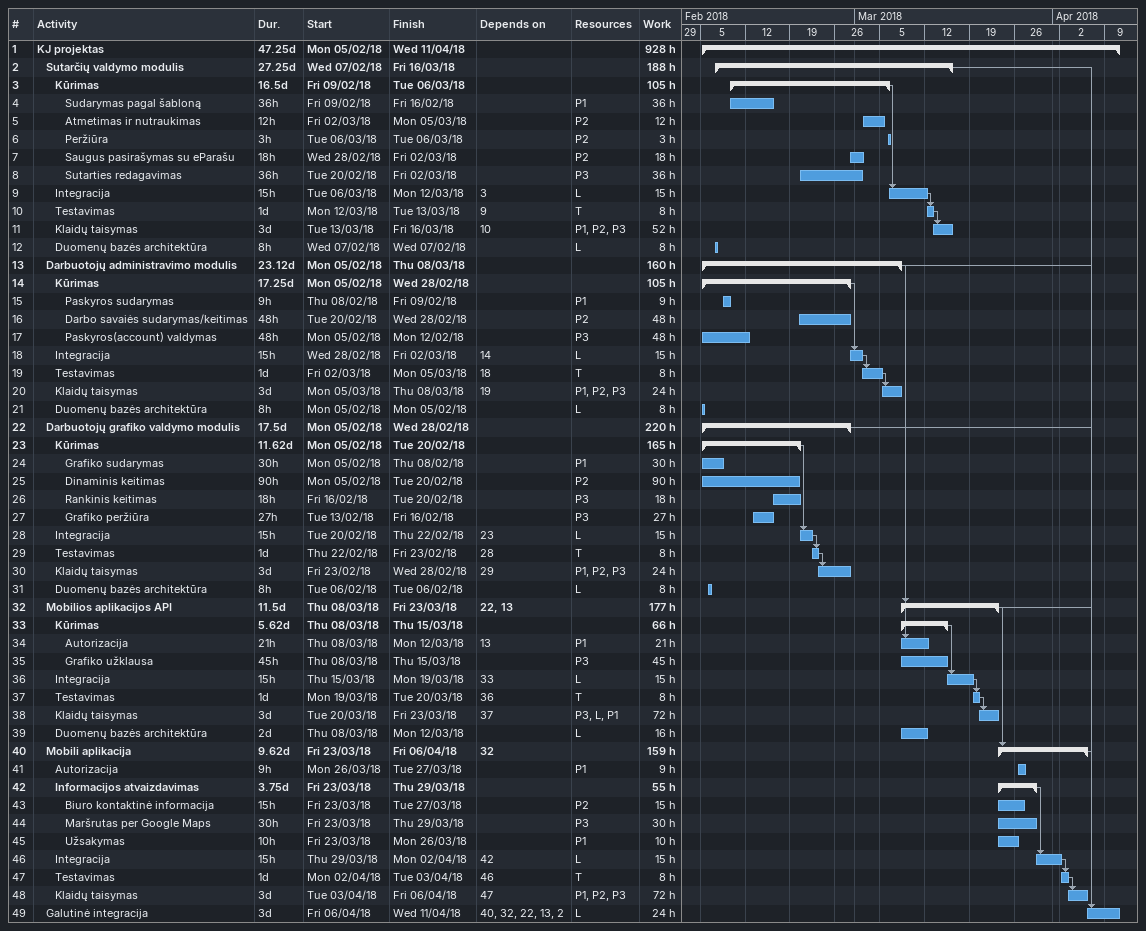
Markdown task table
| ID | Level | Task | Duration | Start | Finish | Predecessors | Resources | Work (h) |
|---|---|---|---|---|---|---|---|---|
| 1 | 1 | **KJ projektas** | 47.25d | 2018-02-05 | 2018-04-11 |  |  | 928 |
| 2 | 2 | **Sutarčių valdymo modulis** | 27.25d | 2018-02-07 | 2018-03-16 |  |  | 188 |
| 3 | 3 | **Kūrimas** | 16.5d | 2018-02-09 | 2018-03-06 |  |  | 105 |
| 4 | 4 | Sudarymas pagal šabloną | 36h | 2018-02-09 | 2018-02-16 |  | P1 | 36 |
| 5 | 4 | Atmetimas ir nutraukimas | 12h | 2018-03-02 | 2018-03-05 |  | P2 | 12 |
| 6 | 4 | Peržiūra | 3h | 2018-03-06 | 2018-03-06 |  | P2 | 3 |
| 7 | 4 | Saugus pasirašymas su eParašu | 18h | 2018-02-28 | 2018-03-02 |  | P2 | 18 |
| 8 | 4 | Sutarties redagavimas | 36h | 2018-02-20 | 2018-03-02 |  | P3 | 36 |
| 9 | 3 | Integracija | 15h | 2018-03-06 | 2018-03-12 | 3 | L | 15 |
| 10 | 3 | Testavimas | 1d | 2018-03-12 | 2018-03-13 | 9 | T | 8 |
| 11 | 3 | Klaidų taisymas | 3d | 2018-03-13 | 2018-03-16 | 10 | P1, P2, P3 | 52 |
| 12 | 3 | Duomenų bazės architektūra | 8h | 2018-02-07 | 2018-02-07 |  | L | 8 |
| 13 | 2 | **Darbuotojų administravimo modulis** | 23.12d | 2018-02-05 | 2018-03-08 |  |  | 160 |
| 14 | 3 | **Kūrimas** | 17.25d | 2018-02-05 | 2018-02-28 |  |  | 105 |
| 15 | 4 | Paskyros sudarymas | 9h | 2018-02-08 | 2018-02-09 |  | P1 | 9 |
| 16 | 4 | Darbo savaiės sudarymas/keitimas | 48h | 2018-02-20 | 2018-02-28 |  | P2 | 48 |
| 17 | 4 | Paskyros(account) valdymas | 48h | 2018-02-05 | 2018-02-12 |  | P3 | 48 |
| 18 | 3 | Integracija | 15h | 2018-02-28 | 2018-03-02 | 14 | L | 15 |
| 19 | 3 | Testavimas | 1d | 2018-03-02 | 2018-03-05 | 18 | T | 8 |
| 20 | 3 | Klaidų taisymas | 3d | 2018-03-05 | 2018-03-08 | 19 | P1, P2, P3 | 24 |
| 21 | 3 | Duomenų bazės architektūra | 8h | 2018-02-05 | 2018-02-05 |  | L | 8 |
| 22 | 2 | **Darbuotojų grafiko valdymo modulis** | 17.5d | 2018-02-05 | 2018-02-28 |  |  | 220 |
| 23 | 3 | **Kūrimas** | 11.62d | 2018-02-05 | 2018-02-20 |  |  | 165 |
| 24 | 4 | Grafiko sudarymas | 30h | 2018-02-05 | 2018-02-08 |  | P1 | 30 |
| 25 | 4 | Dinaminis keitimas | 90h | 2018-02-05 | 2018-02-20 |  | P2 | 90 |
| 26 | 4 | Rankinis keitimas | 18h | 2018-02-16 | 2018-02-20 |  | P3 | 18 |
| 27 | 4 | Grafiko peržiūra | 27h | 2018-02-13 | 2018-02-16 |  | P3 | 27 |
| 28 | 3 | Integracija | 15h | 2018-02-20 | 2018-02-22 | 23 | L | 15 |
| 29 | 3 | Testavimas | 1d | 2018-02-22 | 2018-02-23 | 28 | T | 8 |
| 30 | 3 | Klaidų taisymas | 3d | 2018-02-23 | 2018-02-28 | 29 | P1, P2, P3 | 24 |
| 31 | 3 | Duomenų bazės architektūra | 8h | 2018-02-06 | 2018-02-06 |  | L | 8 |
| 32 | 2 | **Mobilios aplikacijos API** | 11.5d | 2018-03-08 | 2018-03-23 | 22, 13 |  | 177 |
| 33 | 3 | **Kūrimas** | 5.62d | 2018-03-08 | 2018-03-15 |  |  | 66 |
| 34 | 4 | Autorizacija | 21h | 2018-03-08 | 2018-03-12 | 13 | P1 | 21 |
| 35 | 4 | Grafiko užklausa | 45h | 2018-03-08 | 2018-03-15 |  | P3 | 45 |
| 36 | 3 | Integracija | 15h | 2018-03-15 | 2018-03-19 | 33 | L | 15 |
| 37 | 3 | Testavimas | 1d | 2018-03-19 | 2018-03-20 | 36 | T | 8 |
| 38 | 3 | Klaidų taisymas | 3d | 2018-03-20 | 2018-03-23 | 37 | P3, L, P1 | 72 |
| 39 | 3 | Duomenų bazės architektūra | 2d | 2018-03-08 | 2018-03-12 |  | L | 16 |
| 40 | 2 | **Mobili aplikacija** | 9.62d | 2018-03-23 | 2018-04-06 | 32 |  | 159 |
| 41 | 3 | Autorizacija | 9h | 2018-03-26 | 2018-03-27 |  | P1 | 9 |
| 42 | 3 | **Informacijos atvaizdavimas** | 3.75d | 2018-03-23 | 2018-03-29 |  |  | 55 |
| 43 | 4 | Biuro kontaktinė informacija | 15h | 2018-03-23 | 2018-03-27 |  | P2 | 15 |
| 44 | 4 | Maršrutas per Google Maps | 30h | 2018-03-23 | 2018-03-29 |  | P3 | 30 |
| 45 | 4 | Užsakymas | 10h | 2018-03-23 | 2018-03-26 |  | P1 | 10 |
| 46 | 3 | Integracija | 15h | 2018-03-29 | 2018-04-02 | 42 | L | 15 |
| 47 | 3 | Testavimas | 1d | 2018-04-02 | 2018-04-03 | 46 | T | 8 |
| 48 | 3 | Klaidų taisymas | 3d | 2018-04-03 | 2018-04-06 | 47 | P1, P2, P3 | 72 |
| 49 | 2 | Galutinė integracija | 3d | 2018-04-06 | 2018-04-11 | 40, 32, 22, 13, 2 | L | 24 |
